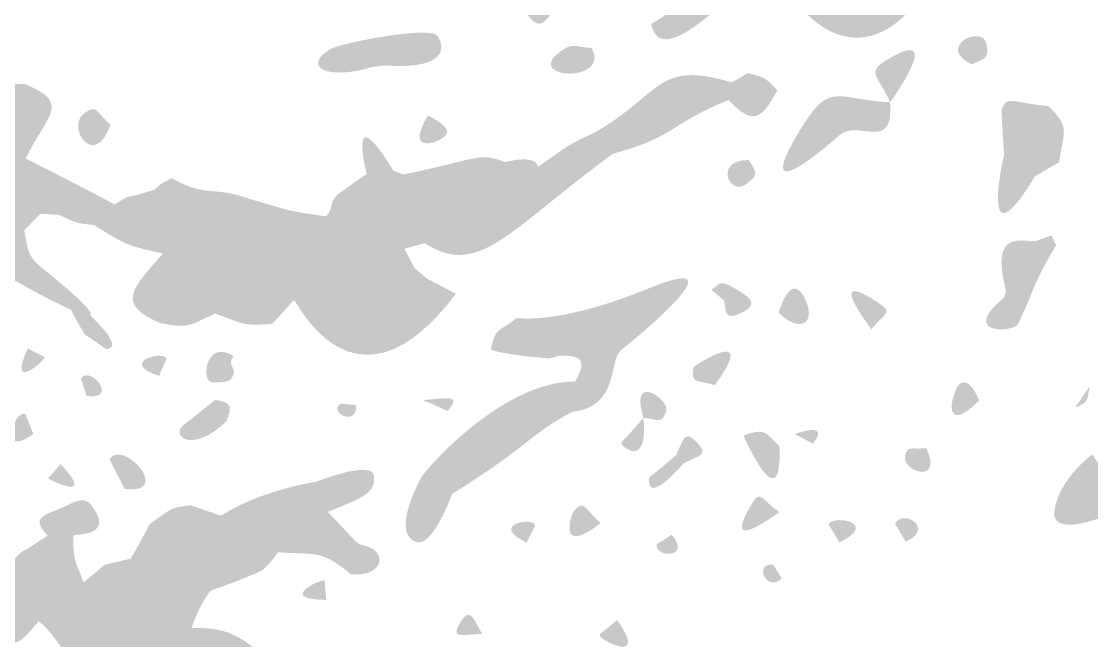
# Model space of a CAD drawing. Header units: millimetres. Extents: x 554 to 734, y 0 to 123.
# Drawn here: x 581.12 to 596.22, y 71.22 to 79.96 of the extents above; entities that cross this region are included whole.
import ezdxf

# ---------------------------------------------------------------- set-up
doc = ezdxf.new("R2010")
doc.units = ezdxf.units.MM

msp = doc.modelspace()

# ---------------------------------------------------------------- hatches: boundary and pattern name
at = {"true_color": 0x080808, "transparency": 33554687}
h = msp.add_hatch(color=18, dxfattribs=at)
edge = h.paths.add_edge_path(flags=0)
edge.add_spline(control_points=[(590.006, 79.919), (590.053, 79.954), (593.305, 81.991), (590.734, 79.97), (590.052, 79.434), (590.039, 79.872), (590.006, 79.919)], knot_values=[0, 0, 0, 0, 1, 1, 1, 2, 2, 2, 2], degree=3, periodic=1)
h = msp.add_hatch(color=18, dxfattribs=at)
edge = h.paths.add_edge_path(flags=0)
edge.add_spline(control_points=[(593.436, 81.346), (593.436, 81.346), (593.736, 81.279), (593.736, 81.279), (593.736, 81.279), (593.971, 80.982), (593.971, 80.982), (593.971, 80.982), (593.87, 80.919), (593.87, 80.919), (593.569, 80.754), (593.308, 80.794), (593.549, 80.552), (593.69, 80.41), (593.653, 80.406), (593.769, 80.244), (592.97, 79.235), (592.262, 80.001), (592.175, 80.096), (592.694, 80.878), (592.541, 81.08), (593.436, 81.346)], knot_values=[0, 0, 0, 0, 1, 1, 1, 2, 2, 2, 3, 3, 3, 4, 4, 4, 5, 5, 5, 6, 6, 6, 7, 7, 7, 7], degree=3, periodic=1)
h = msp.add_hatch(color=18, dxfattribs=at)
edge = h.paths.add_edge_path(flags=0)
edge.add_spline(control_points=[(588.715, 80.238), (588.515, 79.946), (588.446, 79.795), (588.244, 80.079), (588.063, 80.333), (588.296, 80.654), (588.715, 80.238)], knot_values=[0, 0, 0, 0, 1, 1, 1, 2, 2, 2, 2], degree=3, periodic=1)
h = msp.add_hatch(color=18, dxfattribs=at)
edge = h.paths.add_edge_path(flags=0)
edge.add_spline(control_points=[(586.063, 79.312), (585.471, 79.127), (585.065, 79.306), (585.476, 79.563), (585.621, 79.654), (586.877, 79.895), (586.989, 79.759), (587.033, 79.705), (587.286, 79.263), (586.232, 79.336), (586.232, 79.336), (586.063, 79.312), (586.063, 79.312)], knot_values=[0, 0, 0, 0, 1, 1, 1, 2, 2, 2, 3, 3, 3, 4, 4, 4, 4], degree=3, periodic=1)
h = msp.add_hatch(color=18, dxfattribs=at)
edge = h.paths.add_edge_path(flags=0)
edge.add_spline(control_points=[(593.379, 78.817), (593.221, 79.18), (593.041, 79.234), (593.308, 79.399), (594.196, 79.947), (593.406, 78.855), (593.379, 78.817)], knot_values=[0, 0, 0, 0, 1, 1, 1, 2, 2, 2, 2], degree=3, periodic=1)
h = msp.add_hatch(color=18, dxfattribs=at)
edge = h.paths.add_edge_path(flags=0)
edge.add_spline(control_points=[(594.534, 79.35), (594.012, 79.596), (594.685, 79.926), (594.739, 79.638), (594.779, 79.426), (594.718, 79.443), (594.534, 79.35)], knot_values=[0, 0, 0, 0, 1, 1, 1, 2, 2, 2, 2], degree=3, periodic=1)
h = msp.add_hatch(color=18, dxfattribs=at)
edge = h.paths.add_edge_path(flags=0)
edge.add_spline(control_points=[(589.172, 79.582), (589.432, 79.082), (588.253, 79.147), (588.687, 79.501), (588.898, 79.673), (588.908, 79.598), (589.172, 79.582)], knot_values=[0, 0, 0, 0, 1, 1, 1, 2, 2, 2, 2], degree=3, periodic=1)
h = msp.add_hatch(color=18, dxfattribs=at)
edge = h.paths.add_edge_path(flags=0)
edge.add_spline(control_points=[(591.145, 79.096), (591.145, 79.096), (591.101, 78.848), (591.101, 78.848), (590.262, 78.509), (590.358, 78.329), (589.469, 78.09), (589.483, 78.335), (589.436, 78.317), (589.201, 78.383), (590.17, 78.935), (590.08, 79.418), (591.145, 79.096)], knot_values=[0, 0, 0, 0, 1, 1, 1, 2, 2, 2, 3, 3, 3, 4, 4, 4, 4], degree=3, periodic=1)
h = msp.add_hatch(color=18, dxfattribs=at)
edge = h.paths.add_edge_path(flags=0)
edge.add_spline(control_points=[(580.422, 78.699), (580.977, 79.158), (581.153, 79.082), (581.217, 79.055), (581.824, 78.796), (581.471, 78.618), (581.184, 78.022), (580.969, 77.936), (580.946, 77.991), (580.832, 77.778), (580.832, 77.778), (580.566, 77.702), (580.566, 77.702), (579.969, 77.798), (579.872, 78.07), (579.495, 77.578), (579.372, 77.418), (579.337, 77.423), (579.319, 77.426), (579.163, 77.45), (579.303, 77.608), (579.147, 77.631), (579.147, 77.631), (579.183, 77.908), (579.183, 77.908), (579.183, 77.908), (579.054, 78.188), (579.054, 78.188), (579.054, 78.188), (579.334, 78.517), (579.334, 78.517), (579.334, 78.517), (579.477, 78.604), (579.477, 78.604), (579.846, 78.426), (580.329, 78.277), (580.405, 78.254), (580.405, 78.254), (580.538, 78.385), (580.538, 78.385), (580.603, 78.575), (580.571, 78.558), (580.422, 78.699)], knot_values=[0, 0, 0, 0, 1, 1, 1, 2, 2, 2, 3, 3, 3, 4, 4, 4, 5, 5, 5, 6, 6, 6, 7, 7, 7, 8, 8, 8, 9, 9, 9, 10, 10, 10, 11, 11, 11, 12, 12, 12, 13, 13, 13, 14, 14, 14, 14], degree=3, periodic=1)
h = msp.add_hatch(color=18, dxfattribs=at)
edge = h.paths.add_edge_path(flags=0)
edge.add_spline(control_points=[(591.145, 79.096), (591.145, 79.096), (591.373, 79.228), (591.373, 79.228), (591.617, 79.166), (591.608, 79.173), (591.789, 78.986), (591.567, 78.576), (591.444, 78.481), (591.101, 78.848), (591.101, 78.848), (591.145, 79.096), (591.145, 79.096)], knot_values=[0, 0, 0, 0, 1, 1, 1, 2, 2, 2, 3, 3, 3, 4, 4, 4, 4], degree=3, periodic=1)
h = msp.add_hatch(color=18, dxfattribs=at)
edge = h.paths.add_edge_path(flags=0)
edge.add_spline(control_points=[(593.379, 78.817), (593.439, 78.091), (592.93, 78.588), (592.662, 78.349), (592.631, 78.321), (591.279, 77.112), (592.174, 78.528), (592.543, 79.112), (592.687, 78.842), (593.379, 78.817)], knot_values=[0, 0, 0, 0, 1, 1, 1, 2, 2, 2, 3, 3, 3, 3], degree=3, periodic=1)
h = msp.add_hatch(color=18, dxfattribs=at)
edge = h.paths.add_edge_path(flags=0)
edge.add_spline(control_points=[(586.372, 77.849), (586.372, 77.849), (585.994, 77.801), (585.994, 77.801), (585.738, 78.933), (586.357, 77.875), (586.372, 77.849)], knot_values=[0, 0, 0, 0, 1, 1, 1, 2, 2, 2, 2], degree=3, periodic=1)
h = msp.add_hatch(color=18, dxfattribs=at)
edge = h.paths.add_edge_path(flags=0)
edge.add_spline(control_points=[(595.618, 78.76), (595.933, 78.448), (595.82, 78.409), (595.766, 77.971), (595.766, 77.971), (595.423, 77.772), (595.423, 77.772), (595.058, 78.027), (595.068, 78.028), (594.987, 78.065), (594.987, 78.065), (594.95, 78.703), (594.95, 78.703), (595.025, 78.926), (595.092, 78.811), (595.618, 78.76)], knot_values=[0, 0, 0, 0, 1, 1, 1, 2, 2, 2, 3, 3, 3, 4, 4, 4, 5, 5, 5, 5], degree=3, periodic=1)
h = msp.add_hatch(color=18, dxfattribs=at)
edge = h.paths.add_edge_path(flags=0)
edge.add_spline(control_points=[(582.381, 78.502), (582.157, 77.852), (581.755, 78.466), (582.002, 78.653), (582.201, 78.803), (582.176, 78.667), (582.381, 78.502)], knot_values=[0, 0, 0, 0, 1, 1, 1, 2, 2, 2, 2], degree=3, periodic=1)
h = msp.add_hatch(color=18, dxfattribs=at)
edge = h.paths.add_edge_path(flags=0)
edge.add_spline(control_points=[(586.86, 78.631), (587.129, 78.484), (587.248, 78.384), (586.978, 78.264), (586.95, 78.252), (586.55, 78.107), (586.86, 78.631)], knot_values=[0, 0, 0, 0, 1, 1, 1, 2, 2, 2, 2], degree=3, periodic=1)
h = msp.add_hatch(color=18, dxfattribs=at)
edge = h.paths.add_edge_path(flags=0)
edge.add_spline(control_points=[(589.201, 78.383), (589.436, 78.317), (589.483, 78.335), (589.469, 78.09), (587.977, 76.996), (587.583, 76.332), (586.812, 76.828), (587.696, 77.237), (587.643, 77.286), (588.411, 77.907), (588.811, 78.174), (588.774, 78.191), (589.201, 78.383)], knot_values=[0, 0, 0, 0, 1, 1, 1, 2, 2, 2, 3, 3, 3, 4, 4, 4, 4], degree=3, periodic=1)
h = msp.add_hatch(color=18, dxfattribs=at)
edge = h.paths.add_edge_path(flags=0)
edge.add_spline(control_points=[(588.411, 77.907), (587.643, 77.286), (587.696, 77.237), (586.812, 76.828), (586.812, 76.828), (586.529, 76.746), (586.529, 76.746), (586.292, 76.731), (586.312, 76.717), (586.094, 76.606), (586.094, 76.606), (585.908, 76.873), (585.908, 76.873), (585.602, 76.973), (585.645, 76.994), (585.423, 77.205), (585.537, 77.339), (585.454, 77.363), (585.57, 77.5), (585.586, 77.52), (585.57, 77.5), (585.829, 77.691), (586.015, 77.237), (586.133, 77.421), (586.362, 77.386), (586.362, 77.386), (586.585, 77.342), (586.585, 77.342), (586.585, 77.342), (586.84, 77.458), (586.84, 77.458), (587.236, 77.662), (587.257, 77.565), (587.633, 77.767), (587.633, 77.767), (587.79, 77.858), (587.79, 77.858), (587.79, 77.858), (587.947, 77.974), (587.947, 77.974), (588.423, 78.086), (588.402, 77.91), (588.411, 77.907)], knot_values=[0, 0, 0, 0, 1, 1, 1, 2, 2, 2, 3, 3, 3, 4, 4, 4, 5, 5, 5, 6, 6, 6, 7, 7, 7, 8, 8, 8, 9, 9, 9, 10, 10, 10, 11, 11, 11, 12, 12, 12, 13, 13, 13, 14, 14, 14, 14], degree=3, periodic=1)
h = msp.add_hatch(color=18, dxfattribs=at)
edge = h.paths.add_edge_path(flags=0)
edge.add_spline(control_points=[(586.516, 77.797), (587.578, 78.017), (587.565, 78.114), (587.947, 77.974), (587.947, 77.974), (587.79, 77.858), (587.79, 77.858), (587.79, 77.858), (587.633, 77.767), (587.633, 77.767), (587.257, 77.565), (587.236, 77.662), (586.84, 77.458), (586.84, 77.458), (586.585, 77.342), (586.585, 77.342), (586.585, 77.342), (586.362, 77.386), (586.362, 77.386), (586.362, 77.386), (586.516, 77.797), (586.516, 77.797)], knot_values=[0, 0, 0, 0, 1, 1, 1, 2, 2, 2, 3, 3, 3, 4, 4, 4, 5, 5, 5, 6, 6, 6, 7, 7, 7, 7], degree=3, periodic=1)
h = msp.add_hatch(color=18, dxfattribs=at)
edge = h.paths.add_edge_path(flags=0)
edge.add_spline(control_points=[(594.987, 78.065), (595.068, 78.028), (595.058, 78.027), (595.423, 77.772), (594.636, 76.464), (594.969, 78.027), (594.987, 78.065)], knot_values=[0, 0, 0, 0, 1, 1, 1, 2, 2, 2, 2], degree=3, periodic=1)
h = msp.add_hatch(color=18, dxfattribs=at)
edge = h.paths.add_edge_path(flags=0)
edge.add_spline(control_points=[(581.184, 78.022), (581.284, 77.971), (581.812, 77.708), (582.435, 77.376), (582.435, 77.376), (582.619, 77.301), (582.619, 77.301), (582.41, 77.126), (582.432, 77.088), (582.15, 77.082), (581.892, 77.112), (581.918, 77.102), (581.658, 77.227), (581.519, 77.327), (581.525, 77.33), (581.39, 77.241), (581.39, 77.241), (581.165, 77.011), (581.165, 77.011), (581.165, 77.011), (580.919, 77.019), (580.919, 77.019), (580.919, 77.019), (580.852, 77.065), (580.852, 77.065), (580.852, 77.102), (580.839, 77.093), (580.789, 77.524), (580.787, 77.544), (580.789, 77.524), (580.832, 77.778), (580.946, 77.991), (580.969, 77.936), (581.184, 78.022)], knot_values=[0, 0, 0, 0, 1, 1, 1, 2, 2, 2, 3, 3, 3, 4, 4, 4, 5, 5, 5, 6, 6, 6, 7, 7, 7, 8, 8, 8, 9, 9, 9, 10, 10, 10, 11, 11, 11, 11], degree=3, periodic=1)
h = msp.add_hatch(color=18, dxfattribs=at)
edge = h.paths.add_edge_path(flags=0)
edge.add_spline(control_points=[(591.387, 78.001), (591.513, 77.804), (591.515, 77.78), (591.34, 77.656), (591.112, 77.495), (590.885, 78.001), (591.387, 78.001)], knot_values=[0, 0, 0, 0, 1, 1, 1, 2, 2, 2, 2], degree=3, periodic=1)
h = msp.add_hatch(color=18, dxfattribs=at)
edge = h.paths.add_edge_path(flags=0)
edge.add_spline(control_points=[(586.372, 77.849), (586.372, 77.849), (586.516, 77.797), (586.516, 77.797), (586.516, 77.797), (586.362, 77.386), (586.362, 77.386), (586.133, 77.421), (586.015, 77.237), (585.829, 77.691), (585.829, 77.691), (585.994, 77.801), (585.994, 77.801), (585.994, 77.801), (586.372, 77.849), (586.372, 77.849)], knot_values=[0, 0, 0, 0, 1, 1, 1, 2, 2, 2, 3, 3, 3, 4, 4, 4, 5, 5, 5, 5], degree=3, periodic=1)
h = msp.add_hatch(color=18, dxfattribs=at)
edge = h.paths.add_edge_path(flags=0)
edge.add_spline(control_points=[(582.435, 77.376), (582.435, 77.376), (582.614, 77.477), (582.614, 77.477), (582.614, 77.477), (582.771, 77.511), (582.771, 77.511), (582.771, 77.511), (583.001, 77.582), (583.001, 77.582), (583.001, 77.582), (583.084, 77.66), (583.084, 77.66), (583.084, 77.66), (583.241, 77.746), (583.241, 77.746), (583.759, 77.461), (583.795, 77.645), (584.337, 77.454), (584.885, 77.295), (584.857, 77.284), (585.423, 77.205), (585.645, 76.994), (585.602, 76.973), (585.908, 76.873), (585.908, 76.873), (586.094, 76.606), (586.094, 76.606), (585.72, 76.577), (585.756, 76.531), (585.429, 76.349), (585.124, 76.319), (584.545, 76.266), (584.468, 76.259), (584.241, 76.339), (584.243, 76.332), (584.199, 76.362), (584.199, 76.362), (584.142, 76.438), (584.142, 76.438), (584.142, 76.438), (584.072, 76.676), (584.072, 76.676), (583.453, 77.056), (583.511, 77.139), (582.619, 77.301), (582.619, 77.301), (582.435, 77.376), (582.435, 77.376)], knot_values=[0, 0, 0, 0, 1, 1, 1, 2, 2, 2, 3, 3, 3, 4, 4, 4, 5, 5, 5, 6, 6, 6, 7, 7, 7, 8, 8, 8, 9, 9, 9, 10, 10, 10, 11, 11, 11, 12, 12, 12, 13, 13, 13, 14, 14, 14, 15, 15, 15, 16, 16, 16, 16], degree=3, periodic=1)
h = msp.add_hatch(color=18, dxfattribs=at)
edge = h.paths.add_edge_path(flags=0)
edge.add_spline(control_points=[(581.39, 77.241), (581.525, 77.33), (581.519, 77.327), (581.658, 77.227), (581.658, 77.227), (581.39, 77.241), (581.39, 77.241)], knot_values=[0, 0, 0, 0, 1, 1, 1, 2, 2, 2, 2], degree=3, periodic=1)
h = msp.add_hatch(color=18, dxfattribs=at)
edge = h.paths.add_edge_path(flags=0)
edge.add_spline(control_points=[(582.619, 77.301), (583.511, 77.139), (583.453, 77.056), (584.072, 76.676), (584.072, 76.676), (584.142, 76.438), (584.142, 76.438), (584.142, 76.438), (584.199, 76.362), (584.199, 76.362), (584.199, 76.362), (583.724, 76.029), (583.724, 76.029), (583.532, 76.178), (583.556, 76.159), (583.355, 76.317), (583.254, 76.517), (583.282, 76.515), (583.12, 76.68), (582.581, 76.803), (582.607, 76.801), (582.15, 77.082), (582.432, 77.088), (582.41, 77.126), (582.619, 77.301)], knot_values=[0, 0, 0, 0, 1, 1, 1, 2, 2, 2, 3, 3, 3, 4, 4, 4, 5, 5, 5, 6, 6, 6, 7, 7, 7, 8, 8, 8, 8], degree=3, periodic=1)
h = msp.add_hatch(color=18, dxfattribs=at)
edge = h.paths.add_edge_path(flags=0)
edge.add_spline(control_points=[(580.919, 77.019), (580.919, 77.019), (581.165, 77.011), (581.165, 77.011), (581.231, 76.619), (581.227, 76.631), (581.537, 76.378), (583.093, 75.107), (580.944, 76.349), (580.9, 76.374), (580.9, 76.374), (580.863, 76.459), (580.863, 76.459), (580.884, 76.762), (580.901, 76.733), (580.919, 77.019)], knot_values=[0, 0, 0, 0, 1, 1, 1, 2, 2, 2, 3, 3, 3, 4, 4, 4, 5, 5, 5, 5], degree=3, periodic=1)
h = msp.add_hatch(color=18, dxfattribs=at)
edge = h.paths.add_edge_path(flags=0)
edge.add_spline(control_points=[(595.656, 76.936), (595.656, 76.936), (595.723, 76.796), (595.723, 76.796), (595.686, 76.737), (595.475, 76.405), (595.333, 76.013), (595.333, 76.013), (595.266, 76.275), (595.266, 76.275), (595.103, 76.36), (595.132, 76.28), (595.015, 76.157), (594.776, 77.047), (595.261, 76.837), (595.437, 76.858), (595.437, 76.858), (595.656, 76.936), (595.656, 76.936)], knot_values=[0, 0, 0, 0, 1, 1, 1, 2, 2, 2, 3, 3, 3, 4, 4, 4, 5, 5, 5, 6, 6, 6, 6], degree=3, periodic=1)
h = msp.add_hatch(color=18, dxfattribs=at)
edge = h.paths.add_edge_path(flags=0)
edge.add_spline(control_points=[(582.344, 75.539), (582.344, 75.539), (582.323, 75.329), (582.323, 75.329), (582.008, 75.553), (582.023, 75.526), (582.008, 75.553), (581.322, 76.709), (582.329, 75.562), (582.344, 75.539)], knot_values=[0, 0, 0, 0, 1, 1, 1, 2, 2, 2, 3, 3, 3, 3], degree=3, periodic=1)
h = msp.add_hatch(color=18, dxfattribs=at)
edge = h.paths.add_edge_path(flags=0)
edge.add_spline(control_points=[(586.529, 76.746), (586.529, 76.746), (586.671, 76.474), (586.671, 76.474), (586.671, 76.474), (586.526, 76.333), (586.526, 76.333), (586.214, 76.322), (586.198, 76.328), (586.094, 76.606), (586.312, 76.717), (586.292, 76.731), (586.529, 76.746)], knot_values=[0, 0, 0, 0, 1, 1, 1, 2, 2, 2, 3, 3, 3, 4, 4, 4, 4], degree=3, periodic=1)
h = msp.add_hatch(color=18, dxfattribs=at)
edge = h.paths.add_edge_path(flags=0)
edge.add_spline(control_points=[(588.11, 75.769), (588.263, 75.758), (588.817, 75.716), (589.98, 76.191), (591.394, 76.769), (589.649, 75.37), (589.589, 75.322), (589.398, 75.169), (589.573, 74.52), (588.887, 74.442), (588.881, 74.667), (588.873, 74.642), (588.935, 74.874), (589.151, 75.234), (588.942, 75.236), (588.727, 75.24), (588.727, 75.24), (588.566, 75.199), (588.566, 75.199), (587.95, 75.255), (587.81, 75.302), (587.747, 75.323), (587.805, 75.647), (587.874, 75.577), (588.11, 75.769)], knot_values=[0, 0, 0, 0, 1, 1, 1, 2, 2, 2, 3, 3, 3, 4, 4, 4, 5, 5, 5, 6, 6, 6, 7, 7, 7, 8, 8, 8, 8], degree=3, periodic=1)
h = msp.add_hatch(color=18, dxfattribs=at)
edge = h.paths.add_edge_path(flags=0)
edge.add_spline(control_points=[(583.12, 76.68), (583.282, 76.515), (583.254, 76.517), (583.355, 76.317), (583.158, 75.961), (583.172, 75.991), (583.158, 75.961), (583.099, 75.827), (583.146, 75.838), (583.084, 75.699), (582.461, 75.963), (582.672, 76.177), (583.12, 76.68)], knot_values=[0, 0, 0, 0, 1, 1, 1, 2, 2, 2, 3, 3, 3, 4, 4, 4, 4], degree=3, periodic=1)
h = msp.add_hatch(color=18, dxfattribs=at)
edge = h.paths.add_edge_path(flags=0)
edge.add_spline(control_points=[(586.094, 76.606), (586.198, 76.328), (586.214, 76.322), (586.526, 76.333), (586.526, 76.333), (586.53, 75.97), (586.53, 75.97), (585.951, 76.094), (585.946, 76.009), (585.429, 76.349), (585.756, 76.531), (585.72, 76.577), (586.094, 76.606)], knot_values=[0, 0, 0, 0, 1, 1, 1, 2, 2, 2, 3, 3, 3, 4, 4, 4, 4], degree=3, periodic=1)
for points in [[(586.671, 76.474), (586.848, 76.326), (586.53, 75.97), (586.526, 76.333)], [(583.512, 73.127), (583.94, 72.979), (583.838, 72.728), (583.52, 72.517), (583.417, 72.575), (583.336, 72.697), (583.455, 72.87)]]:
    msp.add_hatch(color=18, dxfattribs=at).paths.add_polyline_path(points, flags=0)
h = msp.add_hatch(color=18, dxfattribs=at)
edge = h.paths.add_edge_path(flags=0)
edge.add_spline(control_points=[(591.806, 75.846), (592.004, 76.468), (592.178, 76.049), (592.19, 76.018), (592.336, 75.666), (592.083, 75.571), (591.806, 75.846)], knot_values=[0, 0, 0, 0, 1, 1, 1, 2, 2, 2, 2], degree=3, periodic=1)
h = msp.add_hatch(color=18, dxfattribs=at)
edge = h.paths.add_edge_path(flags=0)
edge.add_spline(control_points=[(593.117, 75.612), (593.098, 75.636), (592.413, 76.531), (593.246, 75.963), (593.422, 75.844), (593.283, 75.825), (593.117, 75.612)], knot_values=[0, 0, 0, 0, 1, 1, 1, 2, 2, 2, 2], degree=3, periodic=1)
h = msp.add_hatch(color=18, dxfattribs=at)
edge = h.paths.add_edge_path(flags=0)
edge.add_spline(control_points=[(583.355, 76.317), (583.556, 76.159), (583.532, 76.178), (583.724, 76.029), (583.724, 76.029), (583.862, 75.833), (583.862, 75.833), (583.481, 75.668), (583.503, 75.615), (583.084, 75.699), (583.146, 75.838), (583.099, 75.827), (583.158, 75.961), (583.172, 75.991), (583.158, 75.961), (583.355, 76.317)], knot_values=[0, 0, 0, 0, 1, 1, 1, 2, 2, 2, 3, 3, 3, 4, 4, 4, 5, 5, 5, 5], degree=3, periodic=1)
h = msp.add_hatch(color=18, dxfattribs=at)
edge = h.paths.add_edge_path(flags=0)
edge.add_spline(control_points=[(584.199, 76.362), (584.243, 76.332), (584.241, 76.339), (584.468, 76.259), (584.548, 76.107), (584.531, 76.114), (584.66, 75.688), (584.247, 75.658), (584.262, 75.685), (583.862, 75.833), (583.862, 75.833), (583.724, 76.029), (583.724, 76.029), (583.724, 76.029), (584.199, 76.362), (584.199, 76.362)], knot_values=[0, 0, 0, 0, 1, 1, 1, 2, 2, 2, 3, 3, 3, 4, 4, 4, 5, 5, 5, 5], degree=3, periodic=1)
h = msp.add_hatch(color=18, dxfattribs=at)
edge = h.paths.add_edge_path(flags=0)
edge.add_spline(control_points=[(584.468, 76.259), (584.545, 76.266), (585.124, 76.319), (585.429, 76.349), (585.946, 76.009), (585.951, 76.094), (586.53, 75.97), (586.53, 75.97), (586.848, 76.326), (586.848, 76.326), (586.848, 76.326), (587.254, 76.112), (587.254, 76.112), (585.832, 74.229), (585.001, 76.028), (584.974, 76.018), (584.94, 76.006), (584.951, 75.994), (584.66, 75.688), (584.531, 76.114), (584.548, 76.107), (584.468, 76.259)], knot_values=[0, 0, 0, 0, 1, 1, 1, 2, 2, 2, 3, 3, 3, 4, 4, 4, 5, 5, 5, 6, 6, 6, 7, 7, 7, 7], degree=3, periodic=1)
h = msp.add_hatch(color=18, dxfattribs=at)
edge = h.paths.add_edge_path(flags=0)
edge.add_spline(control_points=[(591.089, 76.241), (591.089, 76.241), (591.039, 76.016), (591.039, 76.016), (591.039, 76.016), (590.856, 76.17), (590.856, 76.17), (590.979, 76.248), (590.959, 76.29), (591.089, 76.241)], knot_values=[0, 0, 0, 0, 1, 1, 1, 2, 2, 2, 3, 3, 3, 3], degree=3, periodic=1)
h = msp.add_hatch(color=18, dxfattribs=at)
edge = h.paths.add_edge_path(flags=0)
edge.add_spline(control_points=[(595.266, 76.275), (595.266, 76.275), (595.333, 76.013), (595.333, 76.013), (595.183, 75.684), (595.199, 75.708), (595.183, 75.684), (595.1, 75.558), (594.351, 75.539), (594.988, 76.061), (594.988, 76.061), (595.266, 76.275), (595.266, 76.275)], knot_values=[0, 0, 0, 0, 1, 1, 1, 2, 2, 2, 3, 3, 3, 4, 4, 4, 4], degree=3, periodic=1)
h = msp.add_hatch(color=18, dxfattribs=at)
edge = h.paths.add_edge_path(flags=0)
edge.add_spline(control_points=[(595.266, 76.275), (595.266, 76.275), (594.988, 76.061), (594.988, 76.061), (594.988, 76.061), (595.015, 76.157), (595.015, 76.157), (595.132, 76.28), (595.103, 76.36), (595.266, 76.275)], knot_values=[0, 0, 0, 0, 1, 1, 1, 2, 2, 2, 3, 3, 3, 3], degree=3, periodic=1)
h = msp.add_hatch(color=18, dxfattribs=at)
edge = h.paths.add_edge_path(flags=0)
edge.add_spline(control_points=[(591.089, 76.241), (591.39, 76.084), (591.571, 75.963), (591.256, 75.833), (591.069, 75.755), (591.062, 75.817), (591.039, 76.016), (591.039, 76.016), (591.089, 76.241), (591.089, 76.241)], knot_values=[0, 0, 0, 0, 1, 1, 1, 2, 2, 2, 3, 3, 3, 3], degree=3, periodic=1)
h = msp.add_hatch(color=18, dxfattribs=at)
edge = h.paths.add_edge_path(flags=0)
edge.add_spline(control_points=[(590.906, 74.822), (590.669, 74.903), (590.561, 74.827), (590.605, 75.075), (590.609, 75.097), (591.549, 75.697), (590.906, 74.822)], knot_values=[0, 0, 0, 0, 1, 1, 1, 2, 2, 2, 2], degree=3, periodic=1)
h = msp.add_hatch(color=18, dxfattribs=at)
edge = h.paths.add_edge_path(flags=0)
edge.add_spline(control_points=[(582.344, 75.539), (582.4, 75.407), (582.466, 75.378), (582.323, 75.329), (582.323, 75.329), (582.344, 75.539), (582.344, 75.539)], knot_values=[0, 0, 0, 0, 1, 1, 1, 2, 2, 2, 2], degree=3, periodic=1)
h = msp.add_hatch(color=18, dxfattribs=at)
edge = h.paths.add_edge_path(flags=0)
edge.add_spline(control_points=[(581.215, 75.342), (581.448, 75.214), (581.445, 75.235), (581.448, 75.214), (581.455, 75.172), (580.916, 74.694), (581.215, 75.342)], knot_values=[0, 0, 0, 0, 1, 1, 1, 2, 2, 2, 2], degree=3, periodic=1)
h = msp.add_hatch(color=18, dxfattribs=at)
edge = h.paths.add_edge_path(flags=0)
edge.add_spline(control_points=[(584.117, 75.234), (584, 75.093), (584.207, 75.061), (584.08, 74.908), (584.066, 74.892), (584.035, 74.855), (583.808, 74.864), (583.659, 74.87), (583.721, 75.484), (584.117, 75.234)], knot_values=[0, 0, 0, 0, 1, 1, 1, 2, 2, 2, 3, 3, 3, 3], degree=3, periodic=1)
h = msp.add_hatch(color=18, dxfattribs=at)
edge = h.paths.add_edge_path(flags=0)
edge.add_spline(control_points=[(583.067, 74.953), (582.484, 75.15), (583.123, 75.309), (583.168, 75.204), (583.177, 75.184), (583.168, 75.204), (583.067, 74.953)], knot_values=[0, 0, 0, 0, 1, 1, 1, 2, 2, 2, 2], degree=3, periodic=1)
h = msp.add_hatch(color=18, dxfattribs=at)
edge = h.paths.add_edge_path(flags=0)
edge.add_spline(control_points=[(582.042, 74.672), (581.968, 74.926), (581.954, 74.91), (581.968, 74.926), (582.113, 75.097), (582.501, 74.601), (582.042, 74.672)], knot_values=[0, 0, 0, 0, 1, 1, 1, 2, 2, 2, 2], degree=3, periodic=1)
h = msp.add_hatch(color=18, dxfattribs=at)
edge = h.paths.add_edge_path(flags=0)
edge.add_spline(control_points=[(589.899, 74.362), (589.696, 75.022), (590.267, 74.616), (590.223, 74.467), (590.163, 74.266), (590.106, 74.34), (589.899, 74.362)], knot_values=[0, 0, 0, 0, 1, 1, 1, 2, 2, 2, 2], degree=3, periodic=1)
h = msp.add_hatch(color=18, dxfattribs=at)
edge = h.paths.add_edge_path(flags=0)
edge.add_spline(control_points=[(594.634, 74.602), (594.059, 74.042), (594.264, 74.816), (594.387, 74.857), (594.527, 74.904), (594.624, 74.629), (594.634, 74.602)], knot_values=[0, 0, 0, 0, 1, 1, 1, 2, 2, 2, 2], degree=3, periodic=1)
h = msp.add_hatch(color=18, dxfattribs=at)
edge = h.paths.add_edge_path(flags=0)
edge.add_spline(control_points=[(588.935, 74.874), (588.873, 74.642), (588.881, 74.667), (588.887, 74.442), (588.267, 74.11), (588.321, 73.986), (587.202, 73.288), (587.202, 73.288), (586.752, 73.5), (586.752, 73.5), (586.792, 73.603), (587.906, 74.882), (588.935, 74.874)], knot_values=[0, 0, 0, 0, 1, 1, 1, 2, 2, 2, 3, 3, 3, 4, 4, 4, 4], degree=3, periodic=1)
h = msp.add_hatch(color=18, dxfattribs=at)
edge = h.paths.add_edge_path(flags=0)
edge.add_spline(control_points=[(596.197, 74.809), (596.152, 74.613), (596.201, 74.588), (595.99, 74.506), (595.99, 74.506), (596.197, 74.809), (596.197, 74.809)], knot_values=[0, 0, 0, 0, 1, 1, 1, 2, 2, 2, 2], degree=3, periodic=1)
h = msp.add_hatch(color=18, dxfattribs=at)
edge = h.paths.add_edge_path(flags=0)
edge.add_spline(control_points=[(583.859, 74.615), (583.871, 74.415), (583.845, 74.402), (584.016, 74.312), (583.521, 73.837), (583.22, 74.116), (583.414, 74.263), (583.64, 74.435), (583.611, 74.419), (583.859, 74.615)], knot_values=[0, 0, 0, 0, 1, 1, 1, 2, 2, 2, 3, 3, 3, 3], degree=3, periodic=1)
h = msp.add_hatch(color=18, dxfattribs=at)
edge = h.paths.add_edge_path(flags=0)
edge.add_spline(control_points=[(583.859, 74.615), (584.089, 74.573), (584.101, 74.53), (584.016, 74.312), (583.845, 74.402), (583.871, 74.415), (583.859, 74.615)], knot_values=[0, 0, 0, 0, 1, 1, 1, 2, 2, 2, 2], degree=3, periodic=1)
h = msp.add_hatch(color=18, dxfattribs=at)
edge = h.paths.add_edge_path(flags=0)
edge.add_spline(control_points=[(586.785, 74.612), (587.096, 74.63), (587.348, 74.707), (587.145, 74.468), (587.124, 74.444), (587.145, 74.468), (586.785, 74.612)], knot_values=[0, 0, 0, 0, 1, 1, 1, 2, 2, 2, 2], degree=3, periodic=1)
h = msp.add_hatch(color=18, dxfattribs=at)
edge = h.paths.add_edge_path(flags=0)
edge.add_spline(control_points=[(581.294, 74.13), (580.762, 73.763), (581.038, 74.5), (581.18, 74.413), (581.18, 74.413), (581.294, 74.13), (581.294, 74.13)], knot_values=[0, 0, 0, 0, 1, 1, 1, 2, 2, 2, 2], degree=3, periodic=1)
h = msp.add_hatch(color=18, dxfattribs=at)
edge = h.paths.add_edge_path(flags=0)
edge.add_spline(control_points=[(585.845, 74.542), (585.869, 74.228), (585.448, 74.435), (585.623, 74.559), (585.638, 74.569), (585.623, 74.559), (585.845, 74.542)], knot_values=[0, 0, 0, 0, 1, 1, 1, 2, 2, 2, 2], degree=3, periodic=1)
h = msp.add_hatch(color=18, dxfattribs=at)
edge = h.paths.add_edge_path(flags=0)
edge.add_spline(control_points=[(589.899, 74.362), (589.969, 73.638), (589.599, 73.956), (589.59, 73.993), (589.581, 74.031), (589.613, 74.021), (589.899, 74.362)], knot_values=[0, 0, 0, 0, 1, 1, 1, 2, 2, 2, 2], degree=3, periodic=1)
h = msp.add_hatch(color=18, dxfattribs=at)
edge = h.paths.add_edge_path(flags=0)
edge.add_spline(control_points=[(592.031, 74.131), (592.053, 74.139), (592.543, 74.322), (592.295, 74.003), (592.281, 73.985), (592.295, 74.003), (592.031, 74.131)], knot_values=[0, 0, 0, 0, 1, 1, 1, 2, 2, 2, 2], degree=3, periodic=1)
h = msp.add_hatch(color=18, dxfattribs=at)
edge = h.paths.add_edge_path(flags=0)
edge.add_spline(control_points=[(590.36, 73.834), (590.467, 74.061), (590.474, 74.198), (590.656, 74.011), (590.827, 73.836), (590.694, 73.834), (590.471, 73.724), (590.471, 73.724), (590.36, 73.834), (590.36, 73.834)], knot_values=[0, 0, 0, 0, 1, 1, 1, 2, 2, 2, 3, 3, 3, 3], degree=3, periodic=1)
h = msp.add_hatch(color=18, dxfattribs=at)
edge = h.paths.add_edge_path(flags=0)
edge.add_spline(control_points=[(591.31, 74.112), (591.606, 74.21), (591.605, 74.178), (591.819, 73.956), (591.857, 72.875), (591.328, 74.073), (591.31, 74.112)], knot_values=[0, 0, 0, 0, 1, 1, 1, 2, 2, 2, 2], degree=3, periodic=1)
h = msp.add_hatch(color=18, dxfattribs=at)
edge = h.paths.add_edge_path(flags=0)
edge.add_spline(control_points=[(582.581, 73.356), (582.581, 73.356), (582.367, 73.778), (582.367, 73.778), (582.549, 74.077), (583.276, 73.274), (582.581, 73.356)], knot_values=[0, 0, 0, 0, 1, 1, 1, 2, 2, 2, 2], degree=3, periodic=1)
h = msp.add_hatch(color=18, dxfattribs=at)
edge = h.paths.add_edge_path(flags=0)
edge.add_spline(control_points=[(590.36, 73.834), (590.36, 73.834), (590.471, 73.724), (590.471, 73.724), (590.443, 73.691), (589.951, 73.121), (589.98, 73.503), (589.983, 73.543), (590.008, 73.527), (590.36, 73.834)], knot_values=[0, 0, 0, 0, 1, 1, 1, 2, 2, 2, 3, 3, 3, 3], degree=3, periodic=1)
h = msp.add_hatch(color=18, dxfattribs=at)
edge = h.paths.add_edge_path(flags=0)
edge.add_spline(control_points=[(593.889, 73.934), (594.135, 73.413), (593.545, 73.604), (593.59, 73.818), (593.625, 73.98), (593.68, 73.909), (593.889, 73.934)], knot_values=[0, 0, 0, 0, 1, 1, 1, 2, 2, 2, 2], degree=3, periodic=1)
h = msp.add_hatch(color=18, dxfattribs=at)
edge = h.paths.add_edge_path(flags=0)
edge.add_spline(control_points=[(596.228, 73.844), (596.455, 73.572), (596.563, 73.108), (596.579, 73.039), (595.695, 72.662), (595.687, 72.96), (595.695, 73.03), (595.744, 73.46), (596.167, 73.796), (596.228, 73.844)], knot_values=[0, 0, 0, 0, 1, 1, 1, 2, 2, 2, 3, 3, 3, 3], degree=3, periodic=1)
h = msp.add_hatch(color=18, dxfattribs=at)
edge = h.paths.add_edge_path(flags=0)
edge.add_spline(control_points=[(581.676, 73.71), (582.199, 73.146), (581.512, 73.494), (581.508, 73.503), (581.499, 73.523), (581.508, 73.503), (581.676, 73.71)], knot_values=[0, 0, 0, 0, 1, 1, 1, 2, 2, 2, 2], degree=3, periodic=1)
h = msp.add_hatch(color=18, dxfattribs=at)
edge = h.paths.add_edge_path(flags=0)
edge.add_spline(control_points=[(585.276, 73.457), (586.089, 73.76), (586.096, 73.583), (586.099, 73.517), (586.109, 73.298), (585.956, 73.241), (585.446, 73.033), (585.446, 73.033), (585.228, 73.088), (585.228, 73.088), (585.279, 73.284), (585.282, 73.265), (585.276, 73.457)], knot_values=[0, 0, 0, 0, 1, 1, 1, 2, 2, 2, 3, 3, 3, 4, 4, 4, 4], degree=3, periodic=1)
h = msp.add_hatch(color=18, dxfattribs=at)
edge = h.paths.add_edge_path(flags=0)
edge.add_spline(control_points=[(585.276, 73.457), (585.282, 73.265), (585.279, 73.284), (585.228, 73.088), (584.83, 72.86), (584.66, 72.928), (584.742, 72.463), (584.53, 72.161), (584.51, 72.207), (584.189, 72.065), (584.128, 72.221), (584.129, 72.201), (583.838, 72.728), (583.838, 72.728), (583.94, 72.979), (583.94, 72.979), (584.475, 73.323), (585.164, 73.439), (585.276, 73.457)], knot_values=[0, 0, 0, 0, 1, 1, 1, 2, 2, 2, 3, 3, 3, 4, 4, 4, 5, 5, 5, 6, 6, 6, 6], degree=3, periodic=1)
h = msp.add_hatch(color=18, dxfattribs=at)
edge = h.paths.add_edge_path(flags=0)
edge.add_spline(control_points=[(586.752, 73.5), (586.752, 73.5), (587.202, 73.288), (587.202, 73.288), (587.178, 73.224), (586.916, 72.534), (586.699, 72.608), (586.632, 72.631), (586.362, 72.723), (586.752, 73.5)], knot_values=[0, 0, 0, 0, 1, 1, 1, 2, 2, 2, 3, 3, 3, 3], degree=3, periodic=1)
h = msp.add_hatch(color=18, dxfattribs=at)
edge = h.paths.add_edge_path(flags=0)
edge.add_spline(control_points=[(581.495, 72.698), (581.212, 72.996), (581.496, 72.979), (581.841, 73.16), (581.859, 73.169), (582.011, 73.249), (582.097, 73.143), (582.461, 72.692), (581.925, 72.727), (581.855, 72.699), (581.855, 72.699), (581.495, 72.698), (581.495, 72.698)], knot_values=[0, 0, 0, 0, 1, 1, 1, 2, 2, 2, 3, 3, 3, 4, 4, 4, 4], degree=3, periodic=1)
h = msp.add_hatch(color=18, dxfattribs=at)
edge = h.paths.add_edge_path(flags=0)
edge.add_spline(control_points=[(589.298, 72.875), (588.68, 72.399), (588.884, 72.994), (588.904, 73.021), (589.057, 73.242), (589.077, 73.061), (589.298, 72.875)], knot_values=[0, 0, 0, 0, 1, 1, 1, 2, 2, 2, 2], degree=3, periodic=1)
h = msp.add_hatch(color=18, dxfattribs=at)
edge = h.paths.add_edge_path(flags=0)
edge.add_spline(control_points=[(591.814, 73.031), (591.789, 73.012), (590.95, 72.378), (591.44, 73.163), (591.551, 73.341), (591.564, 73.214), (591.814, 73.031)], knot_values=[0, 0, 0, 0, 1, 1, 1, 2, 2, 2, 2], degree=3, periodic=1)
h = msp.add_hatch(color=18, dxfattribs=at)
edge = h.paths.add_edge_path(flags=0)
edge.add_spline(control_points=[(583.512, 73.127), (583.512, 73.127), (583.455, 72.87), (583.455, 72.87), (583.455, 72.87), (583.336, 72.697), (583.336, 72.697), (583.336, 72.697), (583.417, 72.575), (583.417, 72.575), (583.258, 72.248), (583.277, 72.275), (583.246, 72.241), (582.923, 72.055), (582.895, 72.101), (582.665, 72.374), (582.684, 72.415), (582.691, 72.395), (582.936, 72.865), (583.223, 73.055), (583.18, 73.09), (583.512, 73.127)], knot_values=[0, 0, 0, 0, 1, 1, 1, 2, 2, 2, 3, 3, 3, 4, 4, 4, 5, 5, 5, 6, 6, 6, 7, 7, 7, 7], degree=3, periodic=1)
h = msp.add_hatch(color=18, dxfattribs=at)
edge = h.paths.add_edge_path(flags=0)
edge.add_spline(control_points=[(585.228, 73.088), (585.228, 73.088), (585.446, 73.033), (585.446, 73.033), (585.844, 72.616), (585.836, 72.612), (585.903, 72.573), (585.903, 72.573), (585.774, 72.153), (585.774, 72.153), (585.33, 72.508), (585.307, 72.422), (584.742, 72.463), (584.66, 72.928), (584.83, 72.86), (585.228, 73.088)], knot_values=[0, 0, 0, 0, 1, 1, 1, 2, 2, 2, 3, 3, 3, 4, 4, 4, 5, 5, 5, 5], degree=3, periodic=1)
h = msp.add_hatch(color=18, dxfattribs=at)
edge = h.paths.add_edge_path(flags=0)
edge.add_spline(control_points=[(593.599, 72.612), (593.599, 72.612), (593.448, 72.871), (593.448, 72.871), (593.566, 73.079), (594.02, 72.8), (593.599, 72.612)], knot_values=[0, 0, 0, 0, 1, 1, 1, 2, 2, 2, 2], degree=3, periodic=1)
h = msp.add_hatch(color=18, dxfattribs=at)
edge = h.paths.add_edge_path(flags=0)
edge.add_spline(control_points=[(588.252, 72.599), (587.723, 72.851), (588.318, 72.963), (588.369, 72.853), (588.378, 72.833), (588.369, 72.853), (588.252, 72.599)], knot_values=[0, 0, 0, 0, 1, 1, 1, 2, 2, 2, 2], degree=3, periodic=1)
h = msp.add_hatch(color=18, dxfattribs=at)
edge = h.paths.add_edge_path(flags=0)
edge.add_spline(control_points=[(592.663, 72.603), (592.516, 72.866), (592.503, 72.846), (592.516, 72.866), (592.591, 72.992), (593.232, 72.878), (592.663, 72.603)], knot_values=[0, 0, 0, 0, 1, 1, 1, 2, 2, 2, 2], degree=3, periodic=1)
h = msp.add_hatch(color=18, dxfattribs=at)
edge = h.paths.add_edge_path(flags=0)
edge.add_spline(control_points=[(581.495, 72.698), (581.495, 72.698), (581.855, 72.699), (581.855, 72.699), (581.857, 72.341), (581.875, 72.37), (582.003, 72.039), (581.54, 71.974), (581.543, 71.975), (581.503, 71.969), (581.43, 71.957), (581.449, 71.937), (581.362, 71.923), (581.362, 71.923), (581.264, 72.108), (581.264, 72.108), (581.264, 72.108), (581.197, 72.506), (581.197, 72.506), (581.197, 72.506), (581.495, 72.698), (581.495, 72.698)], knot_values=[0, 0, 0, 0, 1, 1, 1, 2, 2, 2, 3, 3, 3, 4, 4, 4, 5, 5, 5, 6, 6, 6, 7, 7, 7, 7], degree=3, periodic=1)
h = msp.add_hatch(color=18, dxfattribs=at)
edge = h.paths.add_edge_path(flags=0)
edge.add_spline(control_points=[(583.838, 72.728), (584.129, 72.201), (584.128, 72.221), (584.189, 72.065), (584.189, 72.065), (583.786, 71.917), (583.786, 71.917), (583.407, 71.935), (583.419, 71.93), (583.096, 71.736), (582.538, 71.619), (582.584, 71.808), (582.293, 72.285), (582.293, 72.285), (582.665, 72.374), (582.665, 72.374), (582.895, 72.101), (582.923, 72.055), (583.246, 72.241), (583.511, 72.237), (583.597, 72.252), (583.52, 72.517), (583.52, 72.517), (583.838, 72.728), (583.838, 72.728)], knot_values=[0, 0, 0, 0, 1, 1, 1, 2, 2, 2, 3, 3, 3, 4, 4, 4, 5, 5, 5, 6, 6, 6, 7, 7, 7, 8, 8, 8, 8], degree=3, periodic=1)
h = msp.add_hatch(color=18, dxfattribs=at)
edge = h.paths.add_edge_path(flags=0)
edge.add_spline(control_points=[(590.297, 72.71), (590.581, 72.394), (590.081, 72.371), (590.085, 72.567), (590.086, 72.588), (590.085, 72.567), (590.297, 72.71)], knot_values=[0, 0, 0, 0, 1, 1, 1, 2, 2, 2, 2], degree=3, periodic=1)
h = msp.add_hatch(color=18, dxfattribs=at)
edge = h.paths.add_edge_path(flags=0)
edge.add_spline(control_points=[(581.197, 72.506), (581.197, 72.506), (581.264, 72.108), (581.264, 72.108), (580.93, 71.773), (580.629, 71.461), (580.574, 71.404), (580.342, 71.355), (580.248, 71.069), (579.993, 71.481), (580.847, 72.013), (581.036, 72.463), (581.197, 72.506)], knot_values=[0, 0, 0, 0, 1, 1, 1, 2, 2, 2, 3, 3, 3, 4, 4, 4, 4], degree=3, periodic=1)
h = msp.add_hatch(color=18, dxfattribs=at)
edge = h.paths.add_edge_path(flags=0)
edge.add_spline(control_points=[(583.417, 72.575), (583.417, 72.575), (583.52, 72.517), (583.52, 72.517), (583.597, 72.252), (583.511, 72.237), (583.246, 72.241), (583.277, 72.275), (583.258, 72.248), (583.417, 72.575)], knot_values=[0, 0, 0, 0, 1, 1, 1, 2, 2, 2, 3, 3, 3, 3], degree=3, periodic=1)
h = msp.add_hatch(color=18, dxfattribs=at)
edge = h.paths.add_edge_path(flags=0)
edge.add_spline(control_points=[(585.903, 72.573), (586.345, 72.495), (586.217, 72.104), (585.774, 72.153), (585.774, 72.153), (585.903, 72.573), (585.903, 72.573)], knot_values=[0, 0, 0, 0, 1, 1, 1, 2, 2, 2, 2], degree=3, periodic=1)
h = msp.add_hatch(color=18, dxfattribs=at)
edge = h.paths.add_edge_path(flags=0)
edge.add_spline(control_points=[(582.293, 72.285), (582.584, 71.808), (582.538, 71.619), (583.096, 71.736), (583.31, 71.502), (583.258, 71.442), (583.526, 71.395), (584.396, 71.41), (584.237, 71.028), (585.585, 70.381), (585.585, 70.381), (585.204, 70.014), (585.204, 70.014), (584.508, 70.493), (584.542, 70.642), (583.712, 70.534), (583.07, 70.663), (583.098, 70.841), (582.458, 70.674), (581.868, 70.52), (581.753, 71.198), (581.366, 71.492), (581.343, 71.811), (581.324, 71.797), (581.362, 71.923), (581.449, 71.937), (581.43, 71.957), (581.503, 71.969), (581.543, 71.975), (581.54, 71.974), (582.003, 72.039), (582.024, 72.061), (582.025, 72.052), (582.293, 72.285)], knot_values=[0, 0, 0, 0, 1, 1, 1, 2, 2, 2, 3, 3, 3, 4, 4, 4, 5, 5, 5, 6, 6, 6, 7, 7, 7, 8, 8, 8, 9, 9, 9, 10, 10, 10, 11, 11, 11, 11], degree=3, periodic=1)
h = msp.add_hatch(color=18, dxfattribs=at)
edge = h.paths.add_edge_path(flags=0)
edge.add_spline(control_points=[(591.852, 72.095), (591.637, 71.886), (591.451, 72.311), (591.722, 72.289), (591.741, 72.288), (591.722, 72.289), (591.852, 72.095)], knot_values=[0, 0, 0, 0, 1, 1, 1, 2, 2, 2, 2], degree=3, periodic=1)
h = msp.add_hatch(color=18, dxfattribs=at)
edge = h.paths.add_edge_path(flags=0)
edge.add_spline(control_points=[(581.264, 72.108), (581.264, 72.108), (581.362, 71.923), (581.362, 71.923), (581.324, 71.797), (581.343, 71.811), (581.366, 71.492), (581.082, 71.143), (580.999, 71.048), (580.574, 71.404), (580.629, 71.461), (580.93, 71.773), (581.264, 72.108)], knot_values=[0, 0, 0, 0, 1, 1, 1, 2, 2, 2, 3, 3, 3, 4, 4, 4, 4], degree=3, periodic=1)
h = msp.add_hatch(color=18, dxfattribs=at)
edge = h.paths.add_edge_path(flags=0)
edge.add_spline(control_points=[(585.425, 71.791), (584.709, 71.797), (585.363, 72.091), (585.395, 72.064), (585.412, 72.05), (585.395, 72.064), (585.425, 71.791)], knot_values=[0, 0, 0, 0, 1, 1, 1, 2, 2, 2, 2], degree=3, periodic=1)
h = msp.add_hatch(color=18, dxfattribs=at)
edge = h.paths.add_edge_path(flags=0)
edge.add_spline(control_points=[(583.786, 71.917), (583.63, 71.707), (583.54, 71.44), (583.526, 71.395), (583.258, 71.442), (583.31, 71.502), (583.096, 71.736), (583.419, 71.93), (583.407, 71.935), (583.786, 71.917)], knot_values=[0, 0, 0, 0, 1, 1, 1, 2, 2, 2, 3, 3, 3, 3], degree=3, periodic=1)
h = msp.add_hatch(color=18, dxfattribs=at)
edge = h.paths.add_edge_path(flags=0)
edge.add_spline(control_points=[(587.624, 71.311), (587.364, 71.305), (587.166, 71.225), (587.313, 71.468), (587.453, 71.699), (587.493, 71.541), (587.624, 71.311)], knot_values=[0, 0, 0, 0, 1, 1, 1, 2, 2, 2, 2], degree=3, periodic=1)
h = msp.add_hatch(color=18, dxfattribs=at)
edge = h.paths.add_edge_path(flags=0)
edge.add_spline(control_points=[(589.529, 71.507), (589.983, 70.869), (589.287, 71.216), (589.282, 71.294), (589.281, 71.32), (589.282, 71.294), (589.529, 71.507)], knot_values=[0, 0, 0, 0, 1, 1, 1, 2, 2, 2, 2], degree=3, periodic=1)

doc.saveas('drawing.dxf')
